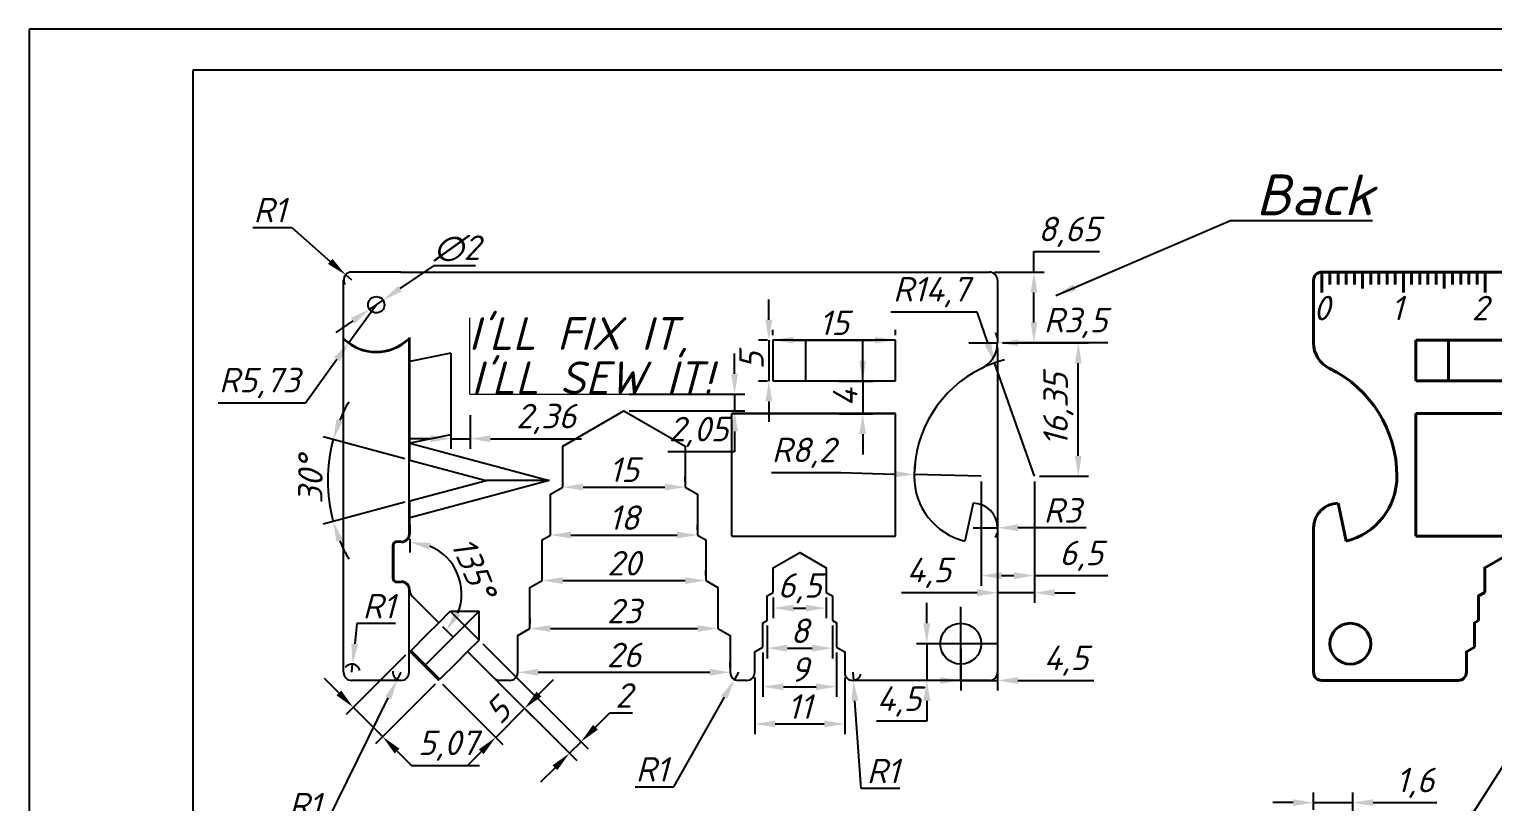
# Model space of a CAD drawing. Header units: millimetres. Extents: x 0 to 617, y 0 to 210.
# Drawn here: x 320 to 499, y 115.4 to 210 of the extents above; entities that cross this region are included whole.
import ezdxf
from ezdxf.enums import TextEntityAlignment as Align

# ---------------------------------------------------------------- set-up
doc = ezdxf.new("R2010")
doc.units = ezdxf.units.MM
doc.styles.add('GOST', font='ISOCPEUI.TTF')
doc.dimstyles.new('Copy of ISO-25', dxfattribs={"dimtxt": 3, "dimasz": 2.5, "dimexe": 1.25, "dimexo": 0.625, "dimtad": 1, "dimtoh": 1, "dimtxsty": 'GOST', "dimcen": 2.5, "dimadec": 0, "dimazin": 0, "dimtfac": 1, "dimtmove": 0, "dimatfit": 3, "dimfxl": 1, "dimarcsym": 0})

# ---------------------------------------------------------------- blocks, each defined once
blk = doc.blocks.new('*D430')
at = {"color": 0, "lineweight": -2, "transparency": 16777216}
for p, q in [((385.26, 154.57), (385.26, 155.19)), ((400.26, 154.57), (400.26, 155.19)), ((387.76, 153.94), (397.76, 153.94))]:
    blk.add_line(p, q, dxfattribs=at)
at = {"color": 0, "transparency": 16777216}
for points in [[(387.76, 154.36), (387.76, 153.52), (385.26, 153.94)], [(397.76, 154.36), (397.76, 153.52), (400.26, 153.94)]]:
    blk.add_solid(points, dxfattribs=at)
at = {"layer": 'Defpoints', "color": 0, "transparency": 16777216}
for p in [(385.26, 153.94), (400.26, 153.94), (400.26, 153.94)]:
    blk.add_point(p, dxfattribs=at)
at = {"color": 0, "lineweight": 5, "transparency": 16777216, "insert": (392.76, 156.07), "char_height": 3, "attachment_point": 5, "style": 'GOST'}
blk.add_mtext('15', dxfattribs=at)
blk = doc.blocks.new('*D431')
at = {"color": 0, "lineweight": -2, "transparency": 16777216}
for p, q in [((383.76, 148.7), (383.76, 149.32)), ((401.76, 148.7), (401.76, 149.32)), ((386.26, 148.07), (399.26, 148.07))]:
    blk.add_line(p, q, dxfattribs=at)
at = {"color": 0, "transparency": 16777216}
for points in [[(386.26, 148.49), (386.26, 147.66), (383.76, 148.07)], [(399.26, 148.49), (399.26, 147.66), (401.76, 148.07)]]:
    blk.add_solid(points, dxfattribs=at)
at = {"layer": 'Defpoints', "color": 0, "transparency": 16777216}
for p in [(383.76, 148.07), (401.76, 148.07), (401.76, 148.07)]:
    blk.add_point(p, dxfattribs=at)
at = {"color": 0, "lineweight": 5, "transparency": 16777216, "insert": (392.76, 150.2), "char_height": 3, "attachment_point": 5, "style": 'GOST'}
blk.add_mtext('18', dxfattribs=at)
blk = doc.blocks.new('*D432')
at = {"color": 0, "lineweight": -2, "transparency": 16777216}
for p, q in [((382.76, 143.12), (382.76, 143.75)), ((402.76, 143.12), (402.76, 143.75)), ((385.26, 142.5), (400.26, 142.5))]:
    blk.add_line(p, q, dxfattribs=at)
at = {"color": 0, "transparency": 16777216}
for points in [[(385.26, 142.91), (385.26, 142.08), (382.76, 142.5)], [(400.26, 142.91), (400.26, 142.08), (402.76, 142.5)]]:
    blk.add_solid(points, dxfattribs=at)
at = {"layer": 'Defpoints', "color": 0, "transparency": 16777216}
for p in [(382.76, 142.5), (402.76, 142.5), (402.76, 142.5)]:
    blk.add_point(p, dxfattribs=at)
at = {"color": 0, "lineweight": 5, "transparency": 16777216, "insert": (392.76, 144.62), "char_height": 3, "attachment_point": 5, "style": 'GOST'}
blk.add_mtext('20', dxfattribs=at)
blk = doc.blocks.new('*D433')
at = {"color": 0, "lineweight": -2, "transparency": 16777216}
for p, q in [((381.26, 137.26), (381.26, 137.88)), ((404.26, 137.26), (404.26, 137.88)), ((383.76, 136.63), (401.76, 136.63))]:
    blk.add_line(p, q, dxfattribs=at)
at = {"color": 0, "transparency": 16777216}
for points in [[(383.76, 137.05), (383.76, 136.21), (381.26, 136.63)], [(401.76, 137.05), (401.76, 136.21), (404.26, 136.63)]]:
    blk.add_solid(points, dxfattribs=at)
at = {"layer": 'Defpoints', "color": 0, "transparency": 16777216}
for p in [(381.26, 136.63), (404.26, 136.63), (404.26, 136.63)]:
    blk.add_point(p, dxfattribs=at)
at = {"color": 0, "lineweight": 5, "transparency": 16777216, "insert": (392.76, 138.76), "char_height": 3, "attachment_point": 5, "style": 'GOST'}
blk.add_mtext('23', dxfattribs=at)
blk = doc.blocks.new('*D434')
at = {"color": 0, "lineweight": -2, "transparency": 16777216}
for p, q in [((379.76, 131.89), (379.76, 132.52)), ((405.76, 131.89), (405.76, 132.52)), ((382.26, 131.27), (403.26, 131.27))]:
    blk.add_line(p, q, dxfattribs=at)
at = {"color": 0, "transparency": 16777216}
for points in [[(382.26, 131.68), (382.26, 130.85), (379.76, 131.27)], [(403.26, 131.68), (403.26, 130.85), (405.76, 131.27)]]:
    blk.add_solid(points, dxfattribs=at)
at = {"layer": 'Defpoints', "color": 0, "transparency": 16777216}
for p in [(379.76, 131.27), (405.76, 131.27), (405.76, 131.27)]:
    blk.add_point(p, dxfattribs=at)
at = {"color": 0, "lineweight": 5, "transparency": 16777216, "insert": (392.76, 133.39), "char_height": 3, "attachment_point": 5, "style": 'GOST'}
blk.add_mtext('26', dxfattribs=at)
blk = doc.blocks.new('*D435')
at = {"color": 0, "lineweight": -2, "transparency": 16777216}
for p, q in [((410.26, 137), (410.26, 132.97)), ((418.26, 137), (418.26, 132.97)), ((412.76, 134.22), (415.76, 134.22))]:
    blk.add_line(p, q, dxfattribs=at)
at = {"color": 0, "transparency": 16777216}
for points in [[(412.76, 134.64), (412.76, 133.8), (410.26, 134.22)], [(415.76, 134.64), (415.76, 133.8), (418.26, 134.22)]]:
    blk.add_solid(points, dxfattribs=at)
at = {"layer": 'Defpoints', "color": 0, "transparency": 16777216}
for p in [(410.26, 137.63), (418.26, 137.63), (418.26, 134.22)]:
    blk.add_point(p, dxfattribs=at)
at = {"color": 0, "lineweight": 5, "transparency": 16777216, "insert": (414.26, 136.35), "char_height": 3, "attachment_point": 5, "style": 'GOST'}
blk.add_mtext('8', dxfattribs=at)
blk = doc.blocks.new('*D436')
at = {"color": 0, "lineweight": -2, "transparency": 16777216}
for p, q in [((409.76, 133.71), (409.76, 128.25)), ((418.76, 133.71), (418.76, 128.25)), ((412.26, 129.5), (416.26, 129.5))]:
    blk.add_line(p, q, dxfattribs=at)
at = {"color": 0, "transparency": 16777216}
for points in [[(412.26, 129.91), (412.26, 129.08), (409.76, 129.5)], [(416.26, 129.91), (416.26, 129.08), (418.76, 129.5)]]:
    blk.add_solid(points, dxfattribs=at)
at = {"layer": 'Defpoints', "color": 0, "transparency": 16777216}
for p in [(409.76, 134.34), (418.76, 134.34), (418.76, 129.5)]:
    blk.add_point(p, dxfattribs=at)
at = {"color": 0, "lineweight": 5, "transparency": 16777216, "insert": (414.26, 131.62), "char_height": 3, "attachment_point": 5, "style": 'GOST'}
blk.add_mtext('9', dxfattribs=at)
blk = doc.blocks.new('*D437')
at = {"color": 0, "lineweight": -2, "transparency": 16777216}
for p, q in [((408.76, 130.64), (408.76, 123.7)), ((419.76, 130.63), (419.76, 123.7)), ((411.26, 124.95), (417.26, 124.95))]:
    blk.add_line(p, q, dxfattribs=at)
at = {"color": 0, "transparency": 16777216}
for points in [[(411.26, 125.36), (411.26, 124.53), (408.76, 124.95)], [(417.26, 125.36), (417.26, 124.53), (419.76, 124.95)]]:
    blk.add_solid(points, dxfattribs=at)
at = {"layer": 'Defpoints', "color": 0, "transparency": 16777216}
for p in [(408.76, 131.27), (419.76, 131.26), (419.76, 124.95)]:
    blk.add_point(p, dxfattribs=at)
at = {"color": 0, "lineweight": 5, "transparency": 16777216, "insert": (414.26, 127.07), "char_height": 3, "attachment_point": 5, "style": 'GOST'}
blk.add_mtext('11', dxfattribs=at)
blk = doc.blocks.new('*D438')
at = {"color": 0, "lineweight": -2, "transparency": 16777216}
for p, q in [((411.01, 140.43), (411.01, 137.88)), ((417.51, 140.43), (417.51, 137.88)), ((413.51, 139.13), (415.01, 139.13))]:
    blk.add_line(p, q, dxfattribs=at)
at = {"color": 0, "transparency": 16777216}
for points in [[(413.51, 139.54), (413.51, 138.71), (411.01, 139.13)], [(415.01, 139.54), (415.01, 138.71), (417.51, 139.13)]]:
    blk.add_solid(points, dxfattribs=at)
at = {"layer": 'Defpoints', "color": 0, "transparency": 16777216}
for p in [(411.01, 141.06), (417.51, 141.06), (417.51, 139.13)]:
    blk.add_point(p, dxfattribs=at)
at = {"color": 0, "lineweight": 5, "transparency": 16777216, "insert": (414.26, 141.55), "char_height": 3, "attachment_point": 5, "style": 'GOST'}
blk.add_mtext('6,5', dxfattribs=at)
blk = doc.blocks.new('*D441')
at = {"color": 0, "lineweight": -2, "transparency": 16777216}
for p, q in [((442.91, 180.27), (442.91, 182.77)), ((442.91, 182.77), (450.95, 182.77)), ((438.08, 180.27), (444.16, 180.27)), ((442.91, 174.11), (442.91, 177.77)), ((439.08, 171.61), (444.16, 171.61))]:
    blk.add_line(p, q, dxfattribs=at)
at = {"color": 0, "transparency": 16777216}
for points in [[(442.5, 177.77), (443.33, 177.77), (442.91, 180.27)], [(442.5, 174.11), (443.33, 174.11), (442.91, 171.61)]]:
    blk.add_solid(points, dxfattribs=at)
at = {"layer": 'Defpoints', "color": 0, "transparency": 16777216}
for p in [(437.46, 180.27), (438.46, 171.61), (442.91, 171.61)]:
    blk.add_point(p, dxfattribs=at)
at = {"color": 0, "lineweight": 5, "transparency": 16777216, "insert": (447.24, 185.19), "char_height": 3, "attachment_point": 5, "style": 'GOST'}
blk.add_mtext('8,65', dxfattribs=at)
blk = doc.blocks.new('*D442')
at = {"color": 0, "lineweight": -2, "transparency": 16777216}
for p, q in [((434.96, 171.61), (438.46, 171.61)), ((443.46, 171.61), (440.96, 171.61)), ((451.94, 171.61), (443.46, 171.61))]:
    blk.add_line(p, q, dxfattribs=at)
blk.add_arc((434.96, 171.61), 3.5, 10.2314, 20.465, dxfattribs=at)
at = {"color": 0, "transparency": 16777216}
blk.add_solid([(440.96, 172.03), (440.96, 171.2), (438.46, 171.61)], dxfattribs=at)
at = {"layer": 'Defpoints', "color": 0, "transparency": 16777216}
for p in [(434.96, 171.61), (438.46, 171.61)]:
    blk.add_point(p, dxfattribs=at)
at = {"color": 0, "lineweight": 5, "transparency": 16777216, "insert": (448.01, 174.04), "char_height": 3, "attachment_point": 5, "style": 'GOST'}
blk.add_mtext('R3,5', dxfattribs=at)
blk = doc.blocks.new('*D443')
at = {"color": 0, "lineweight": -2, "transparency": 16777216}
for p, q in [((443.58, 171.61), (449.59, 171.61)), ((448.34, 157.77), (448.34, 169.11)), ((443.58, 155.27), (449.59, 155.27))]:
    blk.add_line(p, q, dxfattribs=at)
at = {"color": 0, "transparency": 16777216}
for points in [[(447.92, 169.11), (448.75, 169.11), (448.34, 171.61)], [(447.92, 157.77), (448.75, 157.77), (448.34, 155.27)]]:
    blk.add_solid(points, dxfattribs=at)
at = {"layer": 'Defpoints', "color": 0, "transparency": 16777216}
for p in [(442.96, 171.61), (448.34, 171.61), (442.96, 155.27)]:
    blk.add_point(p, dxfattribs=at)
at = {"color": 0, "lineweight": 5, "transparency": 16777216, "insert": (445.91, 163.44), "char_height": 3, "attachment_point": 5, "rotation": 90, "style": 'GOST'}
blk.add_mtext('16,35', dxfattribs=at)
blk = doc.blocks.new('*D444')
at = {"color": 0, "lineweight": -2, "transparency": 16777216}
for p, q in [((425.41, 175.39), (435.91, 175.39)), ((435.91, 175.39), (437.27, 171.5)), ((442.96, 155.27), (438.1, 169.14))]:
    blk.add_line(p, q, dxfattribs=at)
blk.add_arc((442.96, 155.27), 14.7, 104.4323, 113.6398, dxfattribs=at)
at = {"color": 0, "transparency": 16777216}
blk.add_solid([(437.66, 171.64), (436.88, 171.36), (438.1, 169.14)], dxfattribs=at)
at = {"layer": 'Defpoints', "color": 0, "transparency": 16777216}
for p in [(438.1, 169.14), (442.96, 155.27)]:
    blk.add_point(p, dxfattribs=at)
at = {"color": 0, "lineweight": 5, "transparency": 16777216, "insert": (430.35, 177.81), "char_height": 3, "attachment_point": 5, "style": 'GOST'}
blk.add_mtext('R14,7', dxfattribs=at)
blk = doc.blocks.new('*D445')
at = {"color": 0, "lineweight": -2, "transparency": 16777216}
for p, q in [((438.46, 170.99), (438.46, 139.76)), ((442.96, 154.64), (442.96, 139.76)), ((435.96, 141.01), (426.69, 141.01)), ((442.96, 141.01), (438.46, 141.01)), ((445.46, 141.01), (447.96, 141.01))]:
    blk.add_line(p, q, dxfattribs=at)
at = {"color": 0, "transparency": 16777216}
for points in [[(435.96, 141.43), (435.96, 140.59), (438.46, 141.01)], [(445.46, 141.43), (445.46, 140.59), (442.96, 141.01)]]:
    blk.add_solid(points, dxfattribs=at)
at = {"layer": 'Defpoints', "color": 0, "transparency": 16777216}
for p in [(438.46, 171.61), (442.96, 155.27), (438.46, 141.01)]:
    blk.add_point(p, dxfattribs=at)
at = {"color": 0, "lineweight": 5, "transparency": 16777216, "insert": (430.07, 143.44), "char_height": 3, "attachment_point": 5, "style": 'GOST'}
blk.add_mtext('4,5', dxfattribs=at)
blk = doc.blocks.new('*D446')
at = {"color": 0, "lineweight": -2, "transparency": 16777216}
for p, q in [((436.46, 154.64), (436.46, 141.86)), ((442.96, 154.64), (442.96, 141.86)), ((438.96, 143.11), (440.46, 143.11)), ((442.96, 143.11), (451.94, 143.11))]:
    blk.add_line(p, q, dxfattribs=at)
at = {"color": 0, "transparency": 16777216}
for points in [[(438.96, 143.53), (438.96, 142.69), (436.46, 143.11)], [(440.46, 143.53), (440.46, 142.69), (442.96, 143.11)]]:
    blk.add_solid(points, dxfattribs=at)
at = {"layer": 'Defpoints', "color": 0, "transparency": 16777216}
for p in [(436.46, 155.27), (442.96, 155.27), (436.46, 143.11)]:
    blk.add_point(p, dxfattribs=at)
at = {"color": 0, "lineweight": 5, "transparency": 16777216, "insert": (448.7, 145.53), "char_height": 3, "attachment_point": 5, "style": 'GOST'}
blk.add_mtext('6,5', dxfattribs=at)
blk = doc.blocks.new('*D447')
at = {"color": 0, "lineweight": -2, "transparency": 16777216}
for p, q in [((410.79, 155.71), (419.29, 155.71)), ((419.29, 155.71), (425.76, 155.54)), ((436.46, 155.27), (428.26, 155.48))]:
    blk.add_line(p, q, dxfattribs=at)
blk.add_arc((436.46, 155.27), 8.2, 169.7771, 180, dxfattribs=at)
at = {"color": 0, "transparency": 16777216}
blk.add_solid([(425.77, 155.96), (425.75, 155.13), (428.26, 155.48)], dxfattribs=at)
at = {"layer": 'Defpoints', "color": 0, "transparency": 16777216}
for p in [(428.26, 155.48), (436.46, 155.27)]:
    blk.add_point(p, dxfattribs=at)
at = {"color": 0, "lineweight": 5, "transparency": 16777216, "insert": (414.73, 158.14), "char_height": 3, "attachment_point": 5, "style": 'GOST'}
blk.add_mtext('R8,2', dxfattribs=at)
blk = doc.blocks.new('*D448')
at = {"color": 0, "lineweight": -2, "transparency": 16777216}
for p, q in [((435.46, 148.97), (438.46, 148.97)), ((449.32, 148.97), (440.96, 148.97))]:
    blk.add_line(p, q, dxfattribs=at)
blk.add_arc((435.46, 148.97), 3, 336.1268, 348.0634, dxfattribs=at)
at = {"color": 0, "transparency": 16777216}
blk.add_solid([(440.96, 149.38), (440.96, 148.55), (438.46, 148.97)], dxfattribs=at)
at = {"layer": 'Defpoints', "color": 0, "transparency": 16777216}
for p in [(435.46, 148.97), (438.46, 148.97)]:
    blk.add_point(p, dxfattribs=at)
at = {"color": 0, "lineweight": 5, "transparency": 16777216, "insert": (446.39, 151.09), "char_height": 3, "attachment_point": 5, "style": 'GOST'}
blk.add_mtext('R3', dxfattribs=at)
blk = doc.blocks.new('*D449')
at = {"color": 0, "lineweight": -2, "transparency": 16777216}
for p, q in [((365.95, 157.42), (355.97, 160.09)), ((365.95, 152.1), (355.97, 149.42))]:
    blk.add_line(p, q, dxfattribs=at)
for start, end in [(150.1997, 157.5999), (165, 195), (202.4001, 209.8003)]:
    blk.add_arc((375.89, 154.76), 19.37, start, end, dxfattribs=at)
at = {"color": 0, "transparency": 16777216}
for points in [[(358.37, 162), (357.58, 162.27), (357.18, 159.77)], [(357.58, 147.24), (358.37, 147.51), (357.18, 149.74)]]:
    blk.add_solid(points, dxfattribs=at)
at = {"layer": 'Defpoints', "color": 0, "transparency": 16777216}
for p in [(366.56, 157.26), (375.89, 154.76), (375.89, 154.76), (356.59, 153.07), (366.56, 152.26)]:
    blk.add_point(p, dxfattribs=at)
at = {"color": 0, "lineweight": 5, "transparency": 16777216, "insert": (354.39, 154.83), "char_height": 3, "attachment_point": 5, "rotation": 89.7983, "style": 'GOST'}
blk.add_mtext('30°', dxfattribs=at)
blk = doc.blocks.new('*D450')
at = {"color": 0, "lineweight": -2, "transparency": 16777216}
for p, q in [((410.96, 172.56), (410.96, 173.18)), ((413.46, 171.93), (423.46, 171.93)), ((425.96, 172.56), (425.96, 173.18))]:
    blk.add_line(p, q, dxfattribs=at)
at = {"color": 0, "transparency": 16777216}
for points in [[(413.46, 172.35), (413.46, 171.52), (410.96, 171.93)], [(423.46, 172.35), (423.46, 171.52), (425.96, 171.93)]]:
    blk.add_solid(points, dxfattribs=at)
at = {"layer": 'Defpoints', "color": 0, "transparency": 16777216}
for p in [(410.96, 171.93), (425.96, 171.93), (425.96, 171.93)]:
    blk.add_point(p, dxfattribs=at)
at = {"color": 0, "lineweight": 5, "transparency": 16777216, "insert": (418.46, 174.06), "char_height": 3, "attachment_point": 5, "style": 'GOST'}
blk.add_mtext('15', dxfattribs=at)
blk = doc.blocks.new('*D451')
at = {"color": 0, "lineweight": -2, "transparency": 16777216}
for p, q in [((410.48, 174.43), (410.48, 176.93)), ((410.33, 171.93), (409.23, 171.93)), ((410.48, 171.93), (410.48, 166.93)), ((410.33, 166.93), (409.23, 166.93)), ((410.48, 164.43), (410.48, 161.93))]:
    blk.add_line(p, q, dxfattribs=at)
at = {"color": 0, "transparency": 16777216}
for points in [[(410.06, 174.43), (410.89, 174.43), (410.48, 171.93)], [(410.06, 164.43), (410.89, 164.43), (410.48, 166.93)]]:
    blk.add_solid(points, dxfattribs=at)
at = {"layer": 'Defpoints', "color": 0, "transparency": 16777216}
for p in [(410.96, 171.93), (410.48, 166.93), (410.96, 166.93)]:
    blk.add_point(p, dxfattribs=at)
at = {"color": 0, "lineweight": 5, "transparency": 16777216, "insert": (408.35, 169.43), "char_height": 3, "attachment_point": 5, "rotation": 90, "style": 'GOST'}
blk.add_mtext('5', dxfattribs=at)
blk = doc.blocks.new('*D452')
at = {"color": 0, "lineweight": -2, "transparency": 16777216}
for p, q in [((421.96, 169.43), (421.96, 171.93)), ((419.08, 166.93), (423.21, 166.93)), ((421.96, 166.93), (421.96, 162.93)), ((419.08, 162.93), (423.21, 162.93)), ((421.96, 160.43), (421.96, 157.93))]:
    blk.add_line(p, q, dxfattribs=at)
at = {"color": 0, "transparency": 16777216}
for points in [[(421.54, 169.43), (422.37, 169.43), (421.96, 166.93)], [(421.54, 160.43), (422.37, 160.43), (421.96, 162.93)]]:
    blk.add_solid(points, dxfattribs=at)
at = {"layer": 'Defpoints', "color": 0, "transparency": 16777216}
for p in [(418.46, 166.93), (418.46, 162.93), (421.96, 162.93)]:
    blk.add_point(p, dxfattribs=at)
at = {"color": 0, "lineweight": 5, "transparency": 16777216, "insert": (419.83, 164.93), "char_height": 3, "attachment_point": 5, "rotation": 90, "style": 'GOST'}
blk.add_mtext('4', dxfattribs=at)
blk = doc.blocks.new('*D454')
at = {"color": 0, "lineweight": -2, "transparency": 16777216}
for p, q in [((366.02, 133.36), (358.75, 126.1)), ((357.87, 128.75), (356.1, 130.52)), ((369.66, 129.82), (362.34, 122.51)), ((359.64, 126.98), (363.23, 123.39)), ((364.99, 121.63), (366.76, 119.86)), ((366.76, 119.86), (375.09, 119.86))]:
    blk.add_line(p, q, dxfattribs=at)
at = {"color": 0, "transparency": 16777216}
for points in [[(358.16, 129.04), (357.58, 128.45), (359.64, 126.98)], [(365.29, 121.92), (364.7, 121.33), (363.23, 123.39)]]:
    blk.add_solid(points, dxfattribs=at)
at = {"layer": 'Defpoints', "color": 0, "transparency": 16777216}
for p in [(366.46, 133.8), (370.1, 130.27), (363.23, 123.39)]:
    blk.add_point(p, dxfattribs=at)
at = {"color": 0, "lineweight": 5, "transparency": 16777216, "insert": (371.24, 122.28), "char_height": 3, "attachment_point": 5, "style": 'GOST'}
blk.add_mtext('5,07', dxfattribs=at)
blk = doc.blocks.new('*D455')
at = {"color": 0, "lineweight": -2, "transparency": 16777216}
for p, q in [((374.08, 133.36), (381.48, 125.95)), ((370.54, 129.82), (377.95, 122.42)), ((382.36, 128.6), (384.13, 130.37)), ((380.6, 126.84), (377.06, 123.3)), ((375.29, 121.53), (373.53, 119.77))]:
    blk.add_line(p, q, dxfattribs=at)
at = {"color": 0, "transparency": 16777216}
for points in [[(382.07, 128.9), (382.66, 128.31), (380.6, 126.84)], [(375, 121.83), (375.59, 121.24), (377.06, 123.3)]]:
    blk.add_solid(points, dxfattribs=at)
at = {"layer": 'Defpoints', "color": 0, "transparency": 16777216}
for p in [(373.63, 133.8), (370.1, 130.27), (377.06, 123.3)]:
    blk.add_point(p, dxfattribs=at)
at = {"color": 0, "lineweight": 5, "transparency": 16777216, "insert": (377.33, 126.57), "char_height": 3, "attachment_point": 5, "rotation": 45, "style": 'GOST'}
blk.add_mtext('5', dxfattribs=at)
blk = doc.blocks.new('*D456')
at = {"color": 0, "lineweight": -2, "transparency": 16777216}
for p, q in [((369.44, 181.04), (365.35, 178.24)), ((374.6, 181.04), (369.44, 181.04)), ((361.63, 175.7), (363.28, 176.83)), ((359.57, 174.29), (357.5, 172.88))]:
    blk.add_line(p, q, dxfattribs=at)
at = {"color": 0, "transparency": 16777216}
for points in [[(365.11, 178.58), (365.58, 177.9), (363.28, 176.83)], [(359.33, 174.64), (359.8, 173.95), (361.63, 175.7)]]:
    blk.add_solid(points, dxfattribs=at)
at = {"layer": 'Defpoints', "color": 0, "transparency": 16777216}
for p in [(361.63, 175.7), (363.28, 176.83)]:
    blk.add_point(p, dxfattribs=at)
at = {"color": 0, "lineweight": 5, "transparency": 16777216, "insert": (372.33, 183.16), "char_height": 3, "attachment_point": 5, "style": 'GOST'}
blk.add_mtext('∅2', dxfattribs=at)
blk = doc.blocks.new('*D457')
at = {"color": 0, "lineweight": -2, "transparency": 16777216}
for p, q in [((362.46, 176.27), (359.11, 171.62)), ((353.8, 164.27), (357.64, 169.59)), ((343.13, 164.27), (353.8, 164.27))]:
    blk.add_line(p, q, dxfattribs=at)
at = {"color": 0, "transparency": 16777216}
blk.add_solid([(357.31, 169.84), (357.98, 169.35), (359.11, 171.62)], dxfattribs=at)
at = {"layer": 'Defpoints', "color": 0, "transparency": 16777216}
for p in [(362.46, 176.27), (359.11, 171.62)]:
    blk.add_point(p, dxfattribs=at)
at = {"color": 0, "lineweight": 5, "transparency": 16777216, "insert": (348.15, 166.69), "char_height": 3, "attachment_point": 5, "style": 'GOST'}
blk.add_mtext('R5,73', dxfattribs=at)
blk = doc.blocks.new('*D458')
at = {"color": 0, "lineweight": -2, "transparency": 16777216}
for p, q in [((347.35, 185.73), (352.11, 185.73)), ((352.11, 185.73), (356.83, 181.58)), ((359.46, 179.27), (358.71, 179.93))]:
    blk.add_line(p, q, dxfattribs=at)
blk.add_arc((359.46, 179.27), 1, 137.9065, 210.2908, dxfattribs=at)
at = {"color": 0, "transparency": 16777216}
blk.add_solid([(357.1, 181.89), (356.55, 181.26), (358.71, 179.93)], dxfattribs=at)
at = {"layer": 'Defpoints', "color": 0, "transparency": 16777216}
for p in [(358.71, 179.93), (359.46, 179.27)]:
    blk.add_point(p, dxfattribs=at)
at = {"color": 0, "lineweight": 5, "transparency": 16777216, "insert": (349.42, 187.86), "char_height": 3, "attachment_point": 5, "style": 'GOST'}
blk.add_mtext('R1', dxfattribs=at)
blk = doc.blocks.new('*D459')
at = {"color": 0, "lineweight": -2, "transparency": 16777216}
for p, q in [((360.07, 137.23), (359.81, 134.75)), ((364.82, 137.23), (360.07, 137.23)), ((359.46, 131.27), (359.56, 132.26))]:
    blk.add_line(p, q, dxfattribs=at)
blk.add_arc((359.46, 131.27), 1, 12.5163, 144.1901, dxfattribs=at)
at = {"color": 0, "transparency": 16777216}
blk.add_solid([(359.4, 134.79), (360.23, 134.7), (359.56, 132.26)], dxfattribs=at)
at = {"layer": 'Defpoints', "color": 0, "transparency": 16777216}
for p in [(359.46, 131.27), (359.56, 132.26)]:
    blk.add_point(p, dxfattribs=at)
at = {"color": 0, "lineweight": 5, "transparency": 16777216, "insert": (362.76, 139.36), "char_height": 3, "attachment_point": 5, "style": 'GOST'}
blk.add_mtext('R1', dxfattribs=at)
blk = doc.blocks.new('*D462')
at = {"color": 0, "lineweight": -2, "transparency": 16777216}
for p, q in [((375.49, 134.77), (388.38, 121.88)), ((374.08, 133.36), (386.97, 120.47)), ((389.27, 124.53), (391.03, 126.3)), ((391.03, 126.3), (393.79, 126.3)), ((386.08, 121.35), (387.5, 122.76)), ((384.32, 119.58), (382.55, 117.81))]:
    blk.add_line(p, q, dxfattribs=at)
at = {"color": 0, "transparency": 16777216}
for points in [[(388.97, 124.83), (389.56, 124.24), (387.5, 122.76)], [(384.02, 119.88), (384.61, 119.29), (386.08, 121.35)]]:
    blk.add_solid(points, dxfattribs=at)
at = {"layer": 'Defpoints', "color": 0, "transparency": 16777216}
for p in [(375.05, 135.22), (373.63, 133.8), (387.5, 122.76)]:
    blk.add_point(p, dxfattribs=at)
at = {"color": 0, "lineweight": 5, "transparency": 16777216, "insert": (392.72, 128.43), "char_height": 3, "attachment_point": 5, "style": 'GOST'}
blk.add_mtext('2', dxfattribs=at)
blk = doc.blocks.new('*D464')
at = {"color": 0, "lineweight": -2, "transparency": 16777216}
for p, q in [((366.56, 147.56), (366.56, 145.95)), ((370.54, 136.89), (371.91, 135.52))]:
    blk.add_line(p, q, dxfattribs=at)
blk.add_arc((366.56, 140.88), 6.33, 337.7947, 67.2053, dxfattribs=at)
at = {"color": 0, "transparency": 16777216}
for points in [[(368.93, 146.3), (369.09, 147.12), (366.56, 147.2)], [(372.76, 138.26), (372.07, 138.72), (371.03, 136.4)]]:
    blk.add_solid(points, dxfattribs=at)
at = {"layer": 'Defpoints', "color": 0, "transparency": 16777216}
for p in [(366.56, 149.34), (366.56, 148.19), (366.85, 140.58), (372.88, 140.88), (370.1, 137.34)]:
    blk.add_point(p, dxfattribs=at)
at = {"color": 0, "lineweight": 5, "transparency": 16777216, "insert": (374.36, 144.11), "char_height": 3, "attachment_point": 5, "rotation": 292.5, "style": 'GOST'}
blk.add_mtext('135°', dxfattribs=at)
blk = doc.blocks.new('*D465')
at = {"color": 0, "lineweight": -2, "transparency": 16777216}
for p, q in [((433.96, 134.14), (433.96, 129.02)), ((438.46, 134.14), (438.46, 129.02)), ((431.46, 130.27), (428.96, 130.27)), ((433.96, 130.27), (438.46, 130.27)), ((440.96, 130.27), (450.23, 130.27))]:
    blk.add_line(p, q, dxfattribs=at)
at = {"color": 0, "transparency": 16777216}
for points in [[(431.46, 130.68), (431.46, 129.85), (433.96, 130.27)], [(440.96, 130.68), (440.96, 129.85), (438.46, 130.27)]]:
    blk.add_solid(points, dxfattribs=at)
at = {"layer": 'Defpoints', "color": 0, "transparency": 16777216}
for p in [(433.96, 134.77), (438.46, 134.77), (438.46, 130.27)]:
    blk.add_point(p, dxfattribs=at)
at = {"color": 0, "lineweight": 5, "transparency": 16777216, "insert": (446.84, 132.69), "char_height": 3, "attachment_point": 5, "style": 'GOST'}
blk.add_mtext('4,5', dxfattribs=at)
blk = doc.blocks.new('*D466')
at = {"color": 0, "lineweight": -2, "transparency": 16777216}
for p, q in [((429.8, 137.27), (429.8, 139.77)), ((433.33, 134.77), (428.55, 134.77)), ((429.8, 134.77), (429.8, 130.27)), ((433.33, 130.27), (428.55, 130.27)), ((429.8, 127.77), (429.8, 125.27)), ((429.8, 125.27), (423.66, 125.27))]:
    blk.add_line(p, q, dxfattribs=at)
at = {"color": 0, "transparency": 16777216}
for points in [[(429.39, 137.27), (430.22, 137.27), (429.8, 134.77)], [(429.39, 127.77), (430.22, 127.77), (429.8, 130.27)]]:
    blk.add_solid(points, dxfattribs=at)
at = {"layer": 'Defpoints', "color": 0, "transparency": 16777216}
for p in [(433.96, 134.77), (429.8, 130.27), (433.96, 130.27)]:
    blk.add_point(p, dxfattribs=at)
at = {"color": 0, "lineweight": 5, "transparency": 16777216, "insert": (426.42, 127.69), "char_height": 3, "attachment_point": 5, "style": 'GOST'}
blk.add_mtext('4,5', dxfattribs=at)
blk = doc.blocks.new('*D467')
at = {"color": 0, "lineweight": -2, "transparency": 16777216}
for p, q in [((406.76, 131.27), (406.27, 130.39)), ((398.87, 117.25), (405.04, 128.22)), ((394.11, 117.25), (398.87, 117.25))]:
    blk.add_line(p, q, dxfattribs=at)
at = {"color": 0, "transparency": 16777216}
blk.add_solid([(404.68, 128.42), (405.4, 128.01), (406.27, 130.39)], dxfattribs=at)
at = {"layer": 'Defpoints', "color": 0, "transparency": 16777216}
for p in [(406.76, 131.27), (406.27, 130.39)]:
    blk.add_point(p, dxfattribs=at)
at = {"color": 0, "lineweight": 5, "transparency": 16777216, "insert": (396.18, 119.38), "char_height": 3, "attachment_point": 5, "style": 'GOST'}
blk.add_mtext('R1', dxfattribs=at)
blk = doc.blocks.new('*D468')
at = {"color": 0, "lineweight": -2, "transparency": 16777216}
for p, q in [((420.76, 131.27), (420.83, 130.27)), ((421.76, 117.06), (421, 127.77)), ((426.52, 117.06), (421.76, 117.06))]:
    blk.add_line(p, q, dxfattribs=at)
blk.add_arc((420.76, 131.27), 1, 270, 345.6753, dxfattribs=at)
at = {"color": 0, "transparency": 16777216}
blk.add_solid([(421.42, 127.8), (420.59, 127.74), (420.83, 130.27)], dxfattribs=at)
at = {"layer": 'Defpoints', "color": 0, "transparency": 16777216}
for p in [(420.76, 131.27), (420.83, 130.27)]:
    blk.add_point(p, dxfattribs=at)
at = {"color": 0, "lineweight": 5, "transparency": 16777216, "insert": (424.45, 119.18), "char_height": 3, "attachment_point": 5, "style": 'GOST'}
blk.add_mtext('R1', dxfattribs=at)
blk = doc.blocks.new('*D469')
at = {"color": 0, "lineweight": -2, "transparency": 16777216}
for p, q in [((365.46, 131.27), (365.02, 130.37)), ((356.4, 112.89), (363.91, 128.13)), ((351.64, 112.89), (356.4, 112.89))]:
    blk.add_line(p, q, dxfattribs=at)
blk.add_arc((365.46, 131.27), 1, 172.1365, 270, dxfattribs=at)
at = {"color": 0, "transparency": 16777216}
blk.add_solid([(363.54, 128.31), (364.28, 127.94), (365.02, 130.37)], dxfattribs=at)
at = {"layer": 'Defpoints', "color": 0, "transparency": 16777216}
for p in [(365.46, 131.27), (365.02, 130.37)]:
    blk.add_point(p, dxfattribs=at)
at = {"color": 0, "lineweight": 5, "transparency": 16777216, "insert": (353.71, 115.01), "char_height": 3, "attachment_point": 5, "style": 'GOST'}
blk.add_mtext('R1', dxfattribs=at)
blk = doc.blocks.new('*D472')
at = {"color": 0, "lineweight": -2, "transparency": 16777216}
for p, q in [((371.56, 164.7), (371.56, 158.62)), ((373.92, 162.77), (373.92, 158.62)), ((369.06, 159.87), (366.56, 159.87)), ((371.56, 159.87), (373.92, 159.87)), ((376.42, 159.87), (387.56, 159.87))]:
    blk.add_line(p, q, dxfattribs=at)
at = {"color": 0, "transparency": 16777216}
for points in [[(369.06, 160.28), (369.06, 159.45), (371.56, 159.87)], [(376.42, 160.28), (376.42, 159.45), (373.92, 159.87)]]:
    blk.add_solid(points, dxfattribs=at)
at = {"layer": 'Defpoints', "color": 0, "transparency": 16777216}
for p in [(371.56, 165.33), (373.92, 163.4), (373.92, 159.87)]:
    blk.add_point(p, dxfattribs=at)
at = {"color": 0, "lineweight": 5, "transparency": 16777216, "insert": (383.24, 162.29), "char_height": 3, "attachment_point": 5, "style": 'GOST'}
blk.add_mtext('2,36', dxfattribs=at)
blk = doc.blocks.new('*D473')
at = {"color": 0, "lineweight": -2, "transparency": 16777216}
for p, q in [((406.29, 167.82), (406.29, 170.32)), ((393.38, 165.32), (407.54, 165.32)), ((406.29, 165.32), (406.29, 163.27)), ((393.38, 163.27), (407.54, 163.27)), ((406.29, 160.77), (406.29, 158.27)), ((406.29, 158.27), (398.11, 158.27))]:
    blk.add_line(p, q, dxfattribs=at)
at = {"color": 0, "transparency": 16777216}
for points in [[(405.87, 167.82), (406.7, 167.82), (406.29, 165.32)], [(405.87, 160.77), (406.7, 160.77), (406.29, 163.27)]]:
    blk.add_solid(points, dxfattribs=at)
at = {"layer": 'Defpoints', "color": 0, "transparency": 16777216}
for p in [(392.76, 165.32), (406.29, 165.32), (392.76, 163.27)]:
    blk.add_point(p, dxfattribs=at)
at = {"color": 0, "lineweight": 5, "transparency": 16777216, "insert": (401.89, 160.7), "char_height": 3, "attachment_point": 5, "style": 'GOST'}
blk.add_mtext('2,05', dxfattribs=at)
blk = doc.blocks.new('*D535')
at = {"color": 0, "lineweight": -2, "transparency": 16777216}
for p, q in [((477.12, 114.41), (477.12, 116.56)), ((481.92, 110.21), (481.92, 116.56)), ((474.62, 115.31), (472.12, 115.31)), ((477.12, 115.31), (481.92, 115.31)), ((484.42, 115.31), (492.2, 115.31))]:
    blk.add_line(p, q, dxfattribs=at)
at = {"color": 0, "transparency": 16777216}
for points in [[(474.62, 115.72), (474.62, 114.89), (477.12, 115.31)], [(484.42, 115.72), (484.42, 114.89), (481.92, 115.31)]]:
    blk.add_solid(points, dxfattribs=at)
at = {"layer": 'Defpoints', "color": 0, "transparency": 16777216}
for p in [(477.12, 115.31), (477.12, 113.78), (481.92, 109.58)]:
    blk.add_point(p, dxfattribs=at)
at = {"color": 0, "lineweight": 5, "transparency": 16777216, "insert": (489.56, 117.73), "char_height": 3, "attachment_point": 5, "style": 'GOST'}
blk.add_mtext('1,6', dxfattribs=at)

msp = doc.modelspace()

# ---------------------------------------------------------------- linework, layer by layer
for p, q in [((617, 210), (320, 210)), ((320, 210), (320, 0)), ((612, 205), (340, 205)), ((340, 205), (340, 5)), ((358.457, 131.266), (358.457, 179.266)), ((365.457, 180.266), (359.457, 180.266)), ((362.457, 180.266), (361.76, 180.266)), ((365.457, 180.266), (437.457, 180.266)), ((438.457, 179.266), (438.457, 171.613)), ((478.118, 180.266), (478.118, 177.766)), ((366.457, 147.751), (366.457, 172.166)), ((366.557, 157.257), (366.557, 172.266)), ((425.957, 171.934), (410.957, 171.934)), ((410.957, 171.934), (410.957, 166.934)), ((414.957, 171.934), (414.957, 166.934)), ((421.957, 171.934), (421.957, 166.934)), ((425.957, 166.934), (425.957, 171.934)), ((371.557, 170.328), (366.557, 169.328)), ((371.557, 170.328), (371.557, 160.328)), ((410.957, 166.934), (425.957, 166.934)), ((425.957, 162.934), (405.957, 162.934)), ((405.957, 147.934), (405.957, 162.934)), ((405.957, 162.934), (425.957, 162.934)), ((425.957, 147.934), (425.957, 162.934)), ((366.557, 162.328), (366.557, 162.328)), ((371.557, 160.328), (366.557, 159.328)), ((366.557, 159.328), (383.615, 154.757)), ((366.557, 157.257), (375.887, 154.757)), ((366.557, 152.257), (375.887, 154.757)), ((383.615, 154.757), (366.557, 150.187)), ((383.615, 154.757), (375.887, 154.757)), ((366.557, 149.341), (366.557, 152.257)), ((435.457, 151.966), (434.457, 147.313)), ((366.557, 149.341), (366.557, 148.187)), ((438.457, 148.966), (438.457, 131.266)), ((365.557, 147.287), (364.957, 147.287)), ((365.557, 147.187), (364.957, 147.187)), ((365.557, 147.187), (364.957, 147.187)), ((405.957, 147.934), (425.957, 147.934)), ((432.461, 148.106), (432.461, 148.106)), ((364.457, 146.787), (364.457, 142.787)), ((364.557, 146.787), (364.557, 142.787)), ((364.957, 142.387), (365.557, 142.387)), ((364.957, 142.287), (365.557, 142.287)), ((366.457, 131.266), (366.457, 141.822)), ((366.557, 141.291), (366.557, 141.387)), ((370.098, 137.337), (366.85, 140.584)), ((370.098, 137.337), (371.512, 138.751)), ((375.047, 135.215), (371.512, 138.751)), ((371.512, 138.751), (375.047, 138.751)), ((375.047, 138.751), (373.28, 136.983)), ((375.047, 135.215), (375.047, 138.751)), ((433.957, 130.266), (433.957, 139.266)), ((368.683, 135.922), (370.098, 137.337)), ((371.865, 135.569), (373.28, 136.983)), ((366.704, 133.943), (368.683, 135.922)), ((370.451, 134.155), (371.865, 135.569)), ((373.633, 133.801), (375.047, 135.215)), ((405.757, 135.766), (405.757, 131.266)), ((438.457, 134.766), (429.457, 134.766)), ((370.239, 130.407), (366.704, 133.943)), ((369.956, 130.407), (366.704, 133.66)), ((370.451, 134.155), (368.33, 132.033)), ((372.219, 132.387), (373.633, 133.801)), ((373.633, 133.801), (376.876, 130.558)), ((372.219, 132.387), (370.239, 130.407)), ((365.457, 130.266), (359.457, 130.266)), ((378.757, 130.266), (377.583, 130.266)), ((407.757, 130.266), (406.757, 130.266)), ((437.457, 130.266), (420.757, 130.266))]:
    msp.add_line(p, q)
at = {"lineweight": 40}
for p, q in [((477.118, 179.266), (477.118, 171.613)), ((550.118, 180.266), (478.118, 180.266)), ((478.118, 180.266), (478.118, 178.766)), ((478.118, 180.266), (478.118, 177.766)), ((478.118, 180.266), (478.118, 177.766)), ((479.118, 180.266), (479.118, 178.766)), ((480.118, 180.266), (480.118, 178.766)), ((481.118, 180.266), (481.118, 178.766)), ((482.118, 180.266), (482.118, 178.766)), ((483.118, 180.266), (483.118, 178.766)), ((483.118, 180.266), (483.118, 178.266)), ((484.118, 180.266), (484.118, 178.766)), ((485.118, 180.266), (485.118, 178.766)), ((486.118, 180.266), (486.118, 178.766)), ((487.118, 180.266), (487.118, 178.766)), ((488.118, 180.266), (488.118, 178.766)), ((488.118, 180.266), (488.118, 177.766)), ((489.118, 180.266), (489.118, 178.766)), ((490.118, 180.266), (490.118, 178.766)), ((491.118, 180.266), (491.118, 178.766)), ((492.118, 180.266), (492.118, 178.766)), ((493.118, 180.266), (493.118, 178.766)), ((493.118, 180.266), (493.118, 178.266)), ((494.118, 180.266), (494.118, 178.766)), ((495.118, 180.266), (495.118, 178.766)), ((496.118, 180.266), (496.118, 178.766)), ((497.118, 180.266), (497.118, 178.766)), ((498.118, 180.266), (498.118, 178.766)), ((498.118, 180.266), (498.118, 177.766)), ((489.618, 171.934), (504.618, 171.934)), ((489.618, 166.934), (489.618, 171.934)), ((493.618, 171.934), (493.618, 166.934)), ((504.618, 166.934), (489.618, 166.934)), ((489.618, 162.934), (509.618, 162.934)), ((489.618, 147.934), (489.618, 162.934)), ((480.118, 151.966), (481.118, 147.313)), ((477.118, 148.966), (477.118, 131.266)), ((483.115, 148.106), (483.115, 148.106)), ((509.618, 147.934), (489.618, 147.934)), ((478.118, 130.266), (494.818, 130.266))]:
    msp.add_line(p, q, dxfattribs=at)
at = {"lineweight": 5}
for q in [(373.897, 174.661), (404.863, 165.323)]:
    msp.add_line((373.897, 165.323), q, dxfattribs=at)
for points in [[(385.257, 153.941), (385.257, 158.941), (392.757, 163.271), (400.257, 158.941), (400.257, 153.941)], [(383.757, 148.075), (383.757, 153.075), (385.257, 153.941)], [(400.257, 153.941), (401.757, 153.075), (401.757, 148.075)], [(382.757, 142.498), (382.757, 147.498), (383.757, 148.075)], [(401.757, 148.075), (402.757, 147.498), (402.757, 142.498)], [(411.007, 141.058), (411.007, 144.058), (414.257, 145.934), (417.507, 144.058), (417.507, 141.058)], [(381.257, 136.632), (381.257, 141.632), (382.757, 142.498)], [(402.757, 142.498), (404.257, 141.632), (404.257, 136.632)], [(410.257, 137.625), (410.257, 140.625), (411.007, 141.058)], [(417.507, 141.058), (418.257, 140.625), (418.257, 137.625)], [(379.757, 131.266), (379.757, 135.766), (381.257, 136.632)], [(404.257, 136.632), (405.757, 135.766)], [(409.757, 134.336), (409.757, 137.336), (410.257, 137.625)], [(418.257, 137.625), (418.757, 137.336), (418.757, 134.336)], [(408.757, 131.259), (408.757, 133.759), (409.757, 134.336)], [(418.757, 134.336), (419.757, 133.759), (419.757, 131.259)]]:
    msp.add_lwpolyline(points)
at = {"lineweight": 40}
for points in [[(504.568, 141.058), (504.568, 144.058), (501.318, 145.934), (498.068, 144.058), (498.068, 141.058)], [(498.068, 141.058), (497.318, 140.625), (497.318, 137.625)], [(497.318, 137.625), (496.818, 137.336), (496.818, 134.336)], [(496.818, 134.336), (495.818, 133.759), (495.818, 131.259)]]:
    msp.add_lwpolyline(points, dxfattribs=at)
for centre, radius in [((362.457, 176.266), 1), ((433.957, 134.766), 2.5)]:
    msp.add_circle(centre, radius)
msp.add_circle((481.618, 134.766), 2.5, dxfattribs=at)
for centre, radius, start, end in [((359.457, 179.266), 1, 137.90653, 180), ((359.457, 179.266), 1, 90, 137.90653), ((437.457, 179.266), 1, 0, 90), ((362.457, 176.266), 5.728, 225.70732, 315.70732), ((362.457, 176.266), 5.808, 226.4723, 313.5277), ((434.957, 171.613), 3.5, 296.07584, 0), ((442.957, 155.266), 14.7, 116.07584, 180), ((436.457, 155.266), 8.2, 180, 255.88302), ((435.457, 148.966), 3, 0, 90), ((364.957, 146.787), 0.5, 53.1301, 180), ((364.957, 146.787), 0.4, 90, 180), ((365.557, 148.187), 1, 270, 0), ((365.557, 148.187), 0.9, 270, 0), ((365.557, 148.187), 1, 334.15807, 0), ((364.957, 142.787), 0.5, 180, 306.8699), ((364.957, 142.787), 0.4, 180, 270), ((365.557, 141.387), 1, 0, 90), ((365.557, 141.387), 0.9, 0, 90), ((365.557, 141.387), 1, 0, 25.84193), ((367.557, 141.291), 1, 180, 225), ((366.845, 133.801), 0.2, 135, 225), ((359.457, 131.266), 1, 180, 270), ((365.457, 131.266), 1, 270, 0), ((378.757, 131.266), 1, 270, 0), ((406.757, 131.266), 1, 180, 270), ((407.757, 131.266), 1, 270, 0), ((420.757, 131.266), 1, 180, 270), ((437.457, 131.266), 1, 270, 0), ((370.098, 130.548), 0.2, 225, 315), ((377.583, 131.266), 1, 225, 270)]:
    msp.add_arc(centre, radius, start, end)
for centre, radius, start, end in [((478.118, 179.266), 1, 90, 180), ((480.618, 171.613), 3.5, 180, 243.92416), ((472.618, 155.266), 14.7, 0, 63.92416), ((479.118, 155.266), 8.2, 284.11698, 0), ((480.118, 148.966), 3, 90, 180), ((478.118, 131.266), 1, 180, 270), ((494.818, 131.266), 1, 270, 0)]:
    msp.add_arc(centre, radius, start, end, dxfattribs=at)

# ---------------------------------------------------------------- texts
at = {"style": 'GOST'}
for s, height, p in [('0', 3, (478.118, 177.366)), ('1', 3, (487.334, 177.366)), ('2', 3, (497.483, 177.366)), ("I'LL FIX IT,", 4, (387.224, 174.743)), ("I'LL SEW IT!", 4, (388.868, 169.328))]:
    msp.add_text(s, height=height, dxfattribs=at).set_placement(p, align=Align.TOP_CENTER)
at = {"insert": (470.067, 187.226), "char_height": 5, "attachment_point": 7, "style": 'GOST'}
msp.add_mtext('Back', dxfattribs=at)

# ---------------------------------------------------------------- dimensions: what is measured, and where the dimension line sits
at = {"lineweight": 5}
for center, mpoint, picture, middle in [((359.457, 179.266), (358.706, 179.926), '*D458', (349.416, 185.731)), ((442.957, 155.266), (438.098, 169.139), '*D444', (430.348, 175.385)), ((362.457, 176.266), (359.106, 171.62), '*D457', (348.153, 164.268)), ((436.457, 155.266), (428.26, 155.479), '*D447', (419.294, 155.712)), ((365.457, 131.266), (365.015, 130.369), '*D469', (353.708, 112.889)), ((406.757, 131.266), (406.267, 130.394), '*D467', (396.176, 117.25)), ((420.757, 131.266), (420.828, 130.268), '*D468', (424.455, 117.055))]:
    dim = msp.add_radius_dim(center=center, mpoint=mpoint, dimstyle='Copy of ISO-25', dxfattribs=at)
    dim.commit()
    dim.dimension.update_dxf_attribs({"geometry": picture, "text_midpoint": middle, "dimtype": 164})
for base, p1, p2, picture, middle in [((442.914, 171.613), (437.457, 180.266), (438.457, 171.613), '*D441', (447.245, 182.766)), ((410.476, 166.934), (410.957, 171.934), (410.957, 166.934), '*D451', (410.476, 169.434)), ((406.285, 165.323), (392.757, 163.271), (392.757, 165.323), '*D473', (401.887, 158.271)), ((448.337, 171.613), (442.957, 155.266), (442.957, 171.613), '*D443', (448.337, 163.439))]:
    dim = msp.add_linear_dim(base=base, p1=p1, p2=p2, angle=90, dimstyle='Copy of ISO-25', dxfattribs=at)
    dim.commit()
    dim.dimension.update_dxf_attribs({"geometry": picture, "text_midpoint": middle, "dimtype": 160})
dim = msp.add_diameter_dim_2p(p1=(361.631, 175.702), p2=(363.283, 176.83), dimstyle='Copy of ISO-25', dxfattribs=at)
dim.commit()
dim.dimension.update_dxf_attribs({"geometry": '*D456', "text_midpoint": (372.332, 181.036), "dimtype": 163})
for base, p1, p2, picture, middle in [((425.957, 171.934), (410.957, 171.934), (425.957, 171.934), '*D450', (418.457, 174.059)), ((438.457, 141.011), (442.957, 155.266), (438.457, 171.613), '*D445', (430.073, 143.436)), ((373.917, 159.868), (371.557, 165.328), (373.917, 163.398), '*D472', (383.237, 162.293)), ((400.257, 153.941), (385.257, 153.941), (400.257, 153.941), '*D430', (392.757, 156.066)), ((401.757, 148.075), (383.757, 148.075), (401.757, 148.075), '*D431', (392.757, 150.2)), ((402.757, 142.498), (382.757, 142.498), (402.757, 142.498), '*D432', (392.757, 144.623)), ((417.507, 139.125), (411.007, 141.058), (417.507, 141.058), '*D438', (414.257, 141.55)), ((404.257, 136.632), (381.257, 136.632), (404.257, 136.632), '*D433', (392.757, 138.757)), ((418.257, 134.221), (410.257, 137.625), (418.257, 137.625), '*D435', (414.257, 136.346)), ((405.757, 131.266), (379.757, 131.266), (405.757, 131.266), '*D434', (392.757, 133.391)), ((418.757, 129.498), (409.757, 134.336), (418.757, 134.336), '*D436', (414.257, 131.623)), ((419.757, 124.948), (408.757, 131.266), (419.757, 131.259), '*D437', (414.257, 127.073))]:
    dim = msp.add_linear_dim(base=base, p1=p1, p2=p2, dimstyle='Copy of ISO-25', dxfattribs=at)
    dim.commit()
    dim.dimension.update_dxf_attribs({"geometry": picture, "text_midpoint": middle})
for center, mpoint, picture, middle in [((434.957, 171.613), (438.457, 171.613), '*D442', (448.011, 174.038)), ((435.457, 148.966), (438.457, 148.966), '*D448', (446.389, 151.091)), ((359.457, 131.266), (359.559, 132.26), '*D459', (362.76, 139.359))]:
    dim = msp.add_radius_dim(center=center, mpoint=mpoint, dimstyle='Copy of ISO-25', dxfattribs=at)
    dim.commit()
    dim.dimension.update_dxf_attribs({"geometry": picture, "text_midpoint": middle})
for base, p1, p2, angle, picture, middle in [((421.957, 162.934), (418.457, 166.934), (418.457, 162.934), 90, '*D452', (419.832, 164.934)), ((429.803, 130.266), (433.957, 134.766), (433.957, 130.266), 90, '*D466', (426.419, 127.691)), ((387.498, 122.765), (373.633, 133.801), (375.047, 135.215), 45, '*D462', (392.723, 128.425)), ((363.226, 123.394), (366.457, 133.801), (370.098, 130.266), 315, '*D454', (371.236, 122.283)), ((377.062, 123.302), (373.633, 133.801), (370.098, 130.266), 225, '*D455', (377.327, 126.572))]:
    dim = msp.add_linear_dim(base=base, p1=p1, p2=p2, angle=angle, dimstyle='Copy of ISO-25', dxfattribs=at)
    dim.commit()
    dim.dimension.update_dxf_attribs({"geometry": picture, "text_midpoint": middle})
dim = msp.add_angular_dim_2l(base=(356.591, 153.069), line1=((366.557, 152.257), (375.887, 154.757)), line2=((366.557, 157.257), (375.887, 154.757)), dimstyle='Copy of ISO-25', dxfattribs=at)
dim.commit()
dim.dimension.update_dxf_attribs({"geometry": '*D449', "text_midpoint": (356.518, 154.825), "dimtype": 162})
for base, p1, p2, picture, middle in [((436.457, 143.109), (442.957, 155.266), (436.457, 155.266), '*D446', (448.698, 143.109)), ((438.457, 130.266), (433.957, 134.766), (438.457, 134.766), '*D465', (446.841, 130.266))]:
    dim = msp.add_linear_dim(base=base, p1=p1, p2=p2, dimstyle='Copy of ISO-25', dxfattribs=at)
    dim.commit()
    dim.dimension.update_dxf_attribs({"geometry": picture, "text_midpoint": middle, "dimtype": 160})
dim = msp.add_angular_dim_2l(base=(372.883, 140.877), line1=((366.557, 149.341), (366.557, 148.187)), line2=((370.098, 137.337), (366.85, 140.584)), dimstyle='Copy of ISO-25', dxfattribs=at)
dim.commit()
dim.dimension.update_dxf_attribs({"geometry": '*D464', "text_midpoint": (374.365, 144.111)})
dim = msp.add_linear_dim(base=(477.118, 115.305), p1=(481.918, 109.58), p2=(477.118, 113.78), text='1,6', dimstyle='Copy of ISO-25', dxfattribs=at)
dim.commit()
dim.dimension.update_dxf_attribs({"geometry": '*D535', "text_midpoint": (489.561, 115.305), "dimtype": 160})

# ---------------------------------------------------------------- leaders
at = {"lineweight": 5, "annotation_type": 0, "has_hookline": 1, "hookline_direction": 0, "text_width": 14.258}
msp.add_leader([(445.584, 177.41), (466.942, 186.601), (469.442, 186.601)], dimstyle='Copy of ISO-25', dxfattribs=at)
at = {"lineweight": 5}
msp.add_leader([(495.423, 112.135), (500.976, 120.817)], dimstyle='Copy of ISO-25', dxfattribs=at)

doc.saveas('drawing.dxf')
